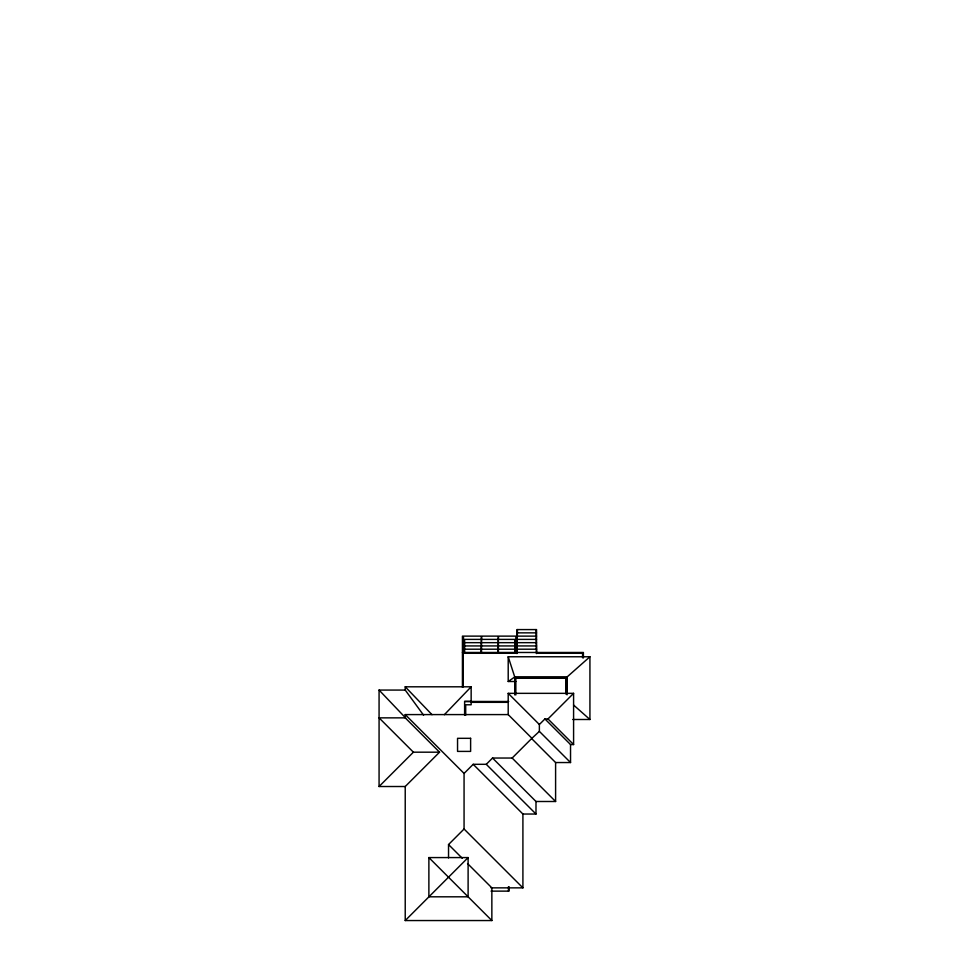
<?xml version="1.0" encoding="UTF-8"?>
<svg xmlns="http://www.w3.org/2000/svg" width="969" height="969" viewBox="0 0 969 969"><rect width="100%" height="100%" fill="white"/><g stroke="black" fill="none" stroke-linecap="round" stroke-linejoin="round"><path stroke-width="1.45" d="M444.371 714.686L471.152 686.803L405.224 686.803L405.224 690.073L423.574 715.158M405.224 786.513L379.073 786.513L413.4 752.186L439.551 752.186L405.224 786.513L405.224 920.55L491.852 920.55L491.852 887.858L467.555 863.561M491.041 887.858L522.909 887.858L464.066 829.016L464.066 773.432L473.199 764.311L486.268 764.311L535.99 814.033L535.99 801.496L492.543 758.037L486.268 764.311M492.543 758.037L512.153 758.037L531.63 738.56L555.6 762.542L570.535 762.542L539.37 731.365L539.37 724.509L544.929 718.95L547.982 718.95L573.587 744.555L570.535 744.555L544.929 718.95M547.982 718.95L573.587 693.344L573.587 744.555M531.63 738.56L539.37 731.365M448.538 857.916L448.538 844.544L464.066 829.016M405.224 920.55L468.112 857.577L428.879 857.577L428.879 896.809L468.112 896.809L468.112 857.577M589.927 656.764L508.204 656.764L508.204 681.498L514.745 676.992L567.047 676.992L589.927 656.764L589.927 719.495L572.764 719.495M516.925 632.854L536.535 632.854M536.535 636.124L462.431 636.124L462.431 687.3M516.925 639.395L536.535 639.395M464.611 642.665L514.745 642.665M516.925 642.665L536.535 642.665M464.611 645.935L514.745 645.935M516.925 645.935L536.535 645.935M464.611 649.206L514.745 649.206M516.925 649.206L536.535 649.206M462.431 652.476L583.399 652.476L583.399 657.927M463.521 653.288L516.925 653.288M536.535 653.288L582.575 653.288L582.575 657.769M508.204 681.498L515.835 681.522M379.073 786.513L379.073 690.073L405.224 690.073M532.175 738.56L508.204 714.589L508.204 693.344L573.587 693.344M464.611 715.183L464.611 701.447L508.725 701.508M471.697 702.331L507.659 702.331M439.551 752.186L405.224 717.859L405.224 714.589L508.204 714.589M405.224 717.859L379.073 717.859L413.4 752.186M535.99 801.496L555.6 801.496L555.6 762.542M473.199 764.311L522.909 814.033L535.99 814.033M491.041 891.129L509.016 891.129L509.016 886.696M464.611 701.447L471.152 701.508M573.587 705.044L589.927 719.495M508.204 693.344L539.37 724.509M512.153 758.037L555.6 801.496M405.224 714.589L464.066 773.432M448.538 844.544L462.274 858.28M428.879 857.577L491.852 920.55M405.224 686.803L432.004 714.686M379.073 690.073L405.636 717.956M508.204 656.764L514.745 676.992L514.745 694.93M570.535 744.555L570.535 762.542M567.047 676.992L567.047 694.858M566.502 693.925L566.502 677.537L515.29 677.537L515.29 693.925M565.957 694.07L565.957 678.082L515.835 678.082L515.835 694.93M535.99 629.584L536.535 653.566L536.535 629.584L516.925 629.584L516.925 653.566L517.47 629.584M522.909 814.033L522.909 887.858M515.835 637.214L515.835 651.931M514.745 652.476L514.745 639.395L464.611 639.395L464.611 652.476M508.471 886.696L508.471 891.129M498.393 652.319L498.393 636.669L497.848 652.319M481.508 652.319L481.508 636.669L480.963 652.319M471.152 686.803L471.152 704.778L465.701 704.778L465.701 715.183M463.521 637.214L463.521 651.931M463.194 653.566L463.194 686.839M470.619 738.317L457.55 738.317L457.55 751.399L470.619 751.399L470.619 738.317"/></g></svg>
